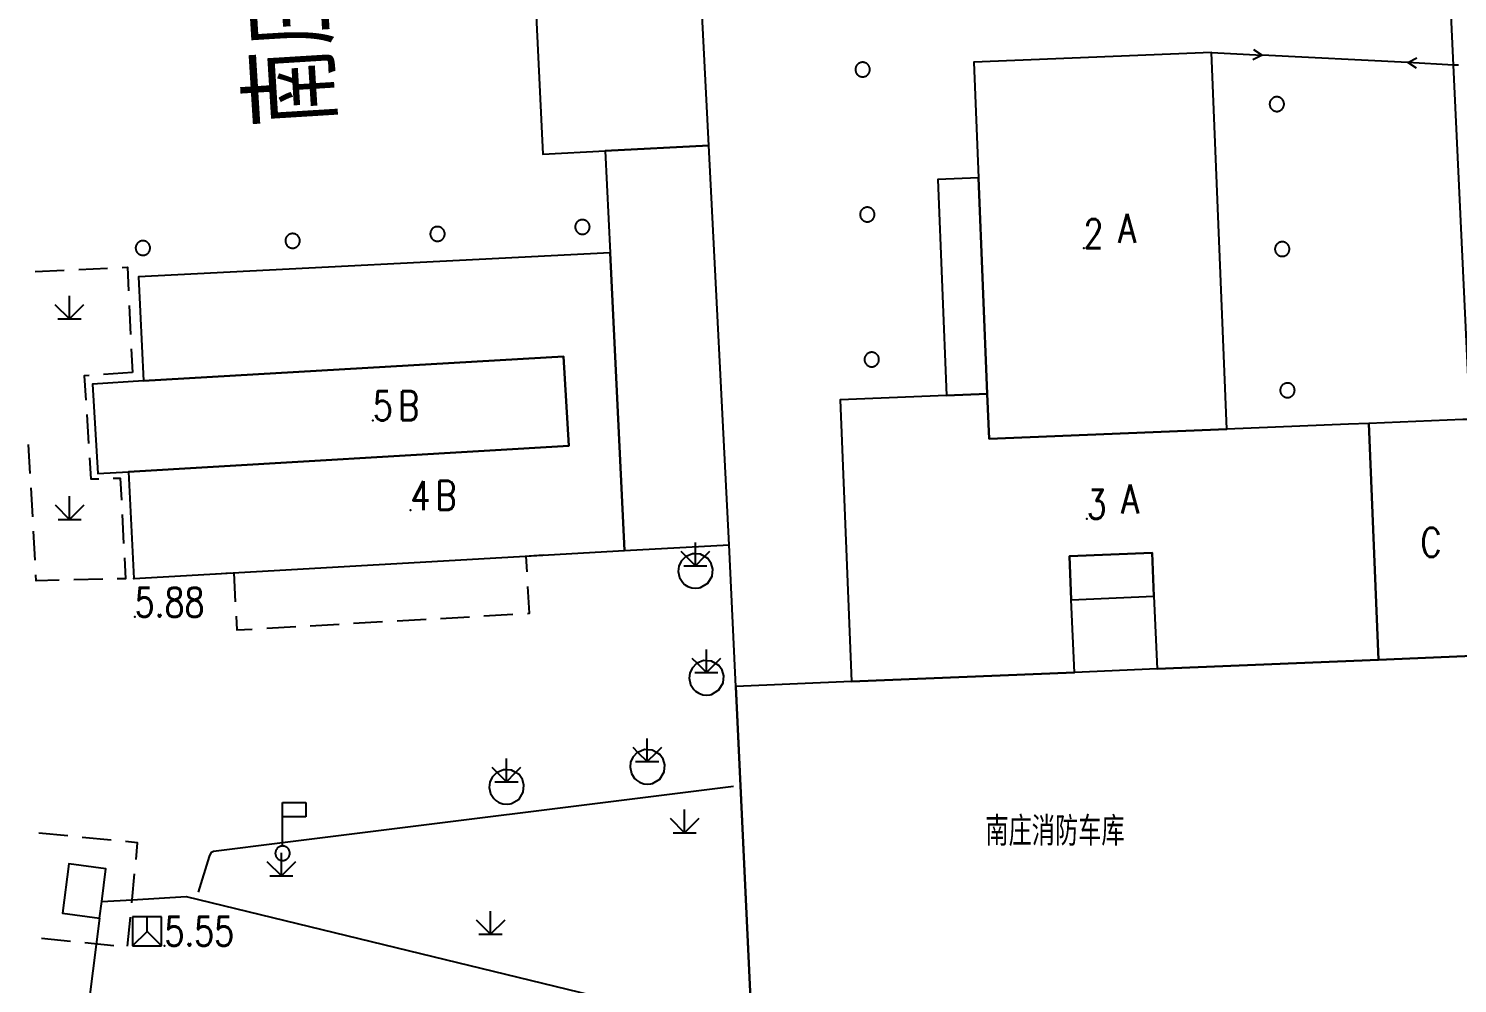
# Model space of a CAD drawing. Extents: x 500064 to 501389, y 2542464 to 2545400.
# Drawn here: x 500992.82 to 501042.07, y 2542684.22 to 2542717.13 of the extents above; entities that cross this region are included whole.
import ezdxf
from ezdxf.enums import TextEntityAlignment as Align

# ---------------------------------------------------------------- set-up
doc = ezdxf.new("R2010")
doc.units = 0
doc.header["$LTSCALE"] = 0.5
doc.linetypes.add('CENTER', pattern=[50.8, 31.75, -6.35, 6.35, -6.35])
doc.layers.add('0-文字', color=7, linetype='CONTINUOUS')
doc.layers.add('地形图', color=8, linetype='CONTINUOUS')
doc.styles.add('HZ', font='romans.shx', dxfattribs={"width": 0.8, "bigfont": 'hztxt.shx'})
doc.styles.get("Standard").update_dxf_attribs({"font": 'simplex1.shx', "width": 0.7, "bigfont": 'hztxt.shx'})

msp = doc.modelspace()

# ---------------------------------------------------------------- linework, layer by layer
at = {"layer": '地形图'}
for points in [[(501042.507, 2542703.663), (501041.938, 2542715.875), (501040.824, 2542739.804), (501040.526, 2542746.195), (501033.826, 2542745.875), (501033.465, 2542745.858), (501033.137, 2542745.842), (501026.673, 2542745.534), (501026.254, 2542745.513), (501025.872, 2542745.495), (501017.81, 2542745.11), (501017.356, 2542745.089), (501016.944, 2542745.069), (501008.862, 2542744.683), (501005.198, 2542744.508), (501004.221, 2542769.489)], [(501033.594, 2542716.312), (501035.342, 2542716.22)], [(501035.045, 2542716.413), (501035.342, 2542716.22)], [(501021.565, 2542715.47), (501021.581, 2542715.47), (501021.596, 2542715.471), (501021.612, 2542715.473), (501021.627, 2542715.476), (501021.643, 2542715.48), (501021.658, 2542715.485), (501021.672, 2542715.49), (501021.686, 2542715.497), (501021.7, 2542715.505), (501021.713, 2542715.513), (501021.726, 2542715.522), (501021.738, 2542715.532), (501021.75, 2542715.543), (501021.76, 2542715.555), (501021.77, 2542715.567), (501021.78, 2542715.58), (501021.788, 2542715.593), (501021.796, 2542715.607), (501021.802, 2542715.621), (501021.808, 2542715.635), (501021.813, 2542715.65), (501021.817, 2542715.666), (501021.82, 2542715.681), (501021.822, 2542715.697), (501021.823, 2542715.712), (501021.823, 2542715.728), (501021.822, 2542715.744), (501021.82, 2542715.759), (501021.817, 2542715.775), (501021.813, 2542715.79), (501021.808, 2542715.805), (501021.802, 2542715.819), (501021.795, 2542715.834), (501021.788, 2542715.847), (501021.779, 2542715.861), (501021.77, 2542715.873), (501021.76, 2542715.885), (501021.749, 2542715.897), (501021.738, 2542715.908), (501021.726, 2542715.918), (501021.713, 2542715.927), (501021.7, 2542715.935), (501021.686, 2542715.943), (501021.672, 2542715.949), (501021.657, 2542715.955), (501021.642, 2542715.96), (501021.627, 2542715.964), (501021.612, 2542715.967), (501021.596, 2542715.969), (501021.58, 2542715.97), (501021.565, 2542715.97), (501021.549, 2542715.969), (501021.533, 2542715.967), (501021.518, 2542715.964), (501021.503, 2542715.96), (501021.488, 2542715.955), (501021.473, 2542715.949), (501021.459, 2542715.942), (501021.445, 2542715.935), (501021.432, 2542715.926), (501021.419, 2542715.917), (501021.407, 2542715.907), (501021.396, 2542715.896), (501021.385, 2542715.885), (501021.375, 2542715.873), (501021.366, 2542715.86), (501021.357, 2542715.847), (501021.35, 2542715.833), (501021.343, 2542715.819), (501021.337, 2542715.804), (501021.333, 2542715.789), (501021.329, 2542715.774), (501021.326, 2542715.759), (501021.324, 2542715.743), (501021.323, 2542715.727), (501021.323, 2542715.712), (501021.324, 2542715.696), (501021.326, 2542715.68), (501021.329, 2542715.665), (501021.333, 2542715.65), (501021.338, 2542715.635), (501021.343, 2542715.62), (501021.35, 2542715.606), (501021.358, 2542715.592), (501021.366, 2542715.579), (501021.375, 2542715.566), (501021.385, 2542715.554), (501021.396, 2542715.543), (501021.407, 2542715.532), (501021.42, 2542715.522), (501021.432, 2542715.513), (501021.446, 2542715.505), (501021.459, 2542715.497), (501021.474, 2542715.49), (501021.488, 2542715.485), (501021.503, 2542715.48), (501021.518, 2542715.476), (501021.534, 2542715.473), (501021.549, 2542715.471), (501021.565, 2542715.47)], [(501035.342, 2542716.22), (501035.027, 2542716.06)], [(501040.363, 2542715.957), (501035.342, 2542716.22)], [(501040.363, 2542715.957), (501040.678, 2542716.118)], [(501040.659, 2542715.765), (501040.363, 2542715.957)], [(501042.111, 2542715.866), (501041.938, 2542715.875), (501040.363, 2542715.957)], [(501035.842, 2542714.278), (501035.858, 2542714.278), (501035.874, 2542714.279), (501035.889, 2542714.281), (501035.905, 2542714.285), (501035.92, 2542714.289), (501035.935, 2542714.293), (501035.949, 2542714.299), (501035.963, 2542714.306), (501035.977, 2542714.314), (501035.99, 2542714.322), (501036.003, 2542714.332), (501036.015, 2542714.342), (501036.027, 2542714.352), (501036.037, 2542714.364), (501036.047, 2542714.376), (501036.056, 2542714.389), (501036.065, 2542714.402), (501036.072, 2542714.416), (501036.079, 2542714.43), (501036.084, 2542714.445), (501036.089, 2542714.46), (501036.093, 2542714.475), (501036.096, 2542714.49), (501036.098, 2542714.506), (501036.099, 2542714.522), (501036.099, 2542714.537), (501036.097, 2542714.553), (501036.095, 2542714.569), (501036.092, 2542714.584), (501036.088, 2542714.599), (501036.083, 2542714.614), (501036.078, 2542714.629), (501036.071, 2542714.643), (501036.063, 2542714.657), (501036.055, 2542714.67), (501036.045, 2542714.683), (501036.035, 2542714.695), (501036.024, 2542714.706), (501036.013, 2542714.717), (501036.001, 2542714.727), (501035.988, 2542714.736), (501035.975, 2542714.744), (501035.961, 2542714.752), (501035.947, 2542714.758), (501035.932, 2542714.764), (501035.917, 2542714.769), (501035.902, 2542714.773), (501035.886, 2542714.775), (501035.871, 2542714.777), (501035.855, 2542714.778), (501035.839, 2542714.778), (501035.824, 2542714.777), (501035.808, 2542714.775), (501035.793, 2542714.772), (501035.778, 2542714.768), (501035.763, 2542714.763), (501035.748, 2542714.757), (501035.734, 2542714.75), (501035.72, 2542714.743), (501035.707, 2542714.734), (501035.694, 2542714.725), (501035.682, 2542714.715), (501035.671, 2542714.704), (501035.66, 2542714.692), (501035.65, 2542714.68), (501035.641, 2542714.668), (501035.633, 2542714.654), (501035.625, 2542714.64), (501035.619, 2542714.626), (501035.613, 2542714.612), (501035.608, 2542714.597), (501035.604, 2542714.581), (501035.602, 2542714.566), (501035.6, 2542714.55), (501035.599, 2542714.535), (501035.599, 2542714.519), (501035.6, 2542714.503), (501035.602, 2542714.488), (501035.605, 2542714.472), (501035.609, 2542714.457), (501035.614, 2542714.442), (501035.62, 2542714.428), (501035.627, 2542714.413), (501035.634, 2542714.4), (501035.643, 2542714.386), (501035.652, 2542714.374), (501035.662, 2542714.362), (501035.673, 2542714.35), (501035.684, 2542714.34), (501035.697, 2542714.33), (501035.709, 2542714.321), (501035.723, 2542714.312), (501035.736, 2542714.305), (501035.751, 2542714.298), (501035.765, 2542714.293), (501035.78, 2542714.288), (501035.796, 2542714.284), (501035.811, 2542714.281), (501035.827, 2542714.279), (501035.842, 2542714.278)], [(501025.563, 2542711.982), (501024.164, 2542711.925), (501024.467, 2542704.481)], [(501021.742, 2542710.473), (501021.757, 2542710.473), (501021.773, 2542710.475), (501021.788, 2542710.478), (501021.803, 2542710.482), (501021.818, 2542710.487), (501021.833, 2542710.493), (501021.847, 2542710.5), (501021.861, 2542710.507), (501021.874, 2542710.516), (501021.887, 2542710.525), (501021.899, 2542710.535), (501021.91, 2542710.545), (501021.921, 2542710.557), (501021.931, 2542710.569), (501021.94, 2542710.582), (501021.949, 2542710.595), (501021.956, 2542710.609), (501021.963, 2542710.623), (501021.969, 2542710.637), (501021.974, 2542710.652), (501021.978, 2542710.668), (501021.981, 2542710.683), (501021.983, 2542710.699), (501021.984, 2542710.714), (501021.984, 2542710.73), (501021.983, 2542710.746), (501021.981, 2542710.761), (501021.978, 2542710.777), (501021.974, 2542710.792), (501021.969, 2542710.807), (501021.963, 2542710.821), (501021.957, 2542710.836), (501021.949, 2542710.849), (501021.941, 2542710.863), (501021.932, 2542710.875), (501021.922, 2542710.888), (501021.911, 2542710.899), (501021.899, 2542710.91), (501021.887, 2542710.92), (501021.875, 2542710.929), (501021.861, 2542710.937), (501021.848, 2542710.945), (501021.833, 2542710.952), (501021.819, 2542710.958), (501021.804, 2542710.962), (501021.789, 2542710.966), (501021.773, 2542710.969), (501021.758, 2542710.971), (501021.742, 2542710.972), (501021.726, 2542710.972), (501021.711, 2542710.971), (501021.695, 2542710.969), (501021.68, 2542710.966), (501021.664, 2542710.963), (501021.649, 2542710.958), (501021.635, 2542710.952), (501021.621, 2542710.945), (501021.607, 2542710.938), (501021.594, 2542710.929), (501021.581, 2542710.92), (501021.569, 2542710.91), (501021.557, 2542710.899), (501021.546, 2542710.888), (501021.536, 2542710.876), (501021.527, 2542710.863), (501021.519, 2542710.85), (501021.511, 2542710.836), (501021.504, 2542710.822), (501021.499, 2542710.807), (501021.494, 2542710.792), (501021.49, 2542710.777), (501021.487, 2542710.762), (501021.485, 2542710.746), (501021.484, 2542710.73), (501021.484, 2542710.715), (501021.485, 2542710.699), (501021.487, 2542710.684), (501021.49, 2542710.668), (501021.494, 2542710.653), (501021.499, 2542710.638), (501021.504, 2542710.623), (501021.511, 2542710.609), (501021.519, 2542710.595), (501021.527, 2542710.582), (501021.536, 2542710.569), (501021.546, 2542710.557), (501021.557, 2542710.546), (501021.568, 2542710.535), (501021.58, 2542710.525), (501021.593, 2542710.516), (501021.606, 2542710.507), (501021.62, 2542710.5), (501021.634, 2542710.493), (501021.649, 2542710.487), (501021.664, 2542710.482), (501021.679, 2542710.478), (501021.695, 2542710.476), (501021.71, 2542710.474), (501021.726, 2542710.473), (501021.742, 2542710.473)], [(501011.664, 2542710.281), (501011.665, 2542710.266), (501011.668, 2542710.25), (501011.671, 2542710.235), (501011.675, 2542710.219), (501011.68, 2542710.205), (501011.686, 2542710.19), (501011.693, 2542710.176), (501011.701, 2542710.162), (501011.71, 2542710.149), (501011.719, 2542710.137), (501011.729, 2542710.125), (501011.74, 2542710.113), (501011.752, 2542710.103), (501011.764, 2542710.093), (501011.777, 2542710.084), (501011.79, 2542710.076), (501011.804, 2542710.069), (501011.818, 2542710.062), (501011.833, 2542710.057), (501011.848, 2542710.052), (501011.863, 2542710.048), (501011.879, 2542710.046), (501011.895, 2542710.044), (501011.91, 2542710.043), (501011.926, 2542710.043), (501011.942, 2542710.045), (501011.957, 2542710.047), (501011.972, 2542710.05), (501011.988, 2542710.054), (501012.003, 2542710.059), (501012.017, 2542710.065), (501012.031, 2542710.072), (501012.045, 2542710.08), (501012.058, 2542710.089), (501012.07, 2542710.098), (501012.082, 2542710.108), (501012.094, 2542710.119), (501012.104, 2542710.131), (501012.114, 2542710.143), (501012.123, 2542710.156), (501012.131, 2542710.169), (501012.139, 2542710.183), (501012.145, 2542710.198), (501012.151, 2542710.212), (501012.155, 2542710.227), (501012.159, 2542710.243), (501012.161, 2542710.258), (501012.163, 2542710.274), (501012.164, 2542710.289), (501012.164, 2542710.305), (501012.162, 2542710.321), (501012.16, 2542710.336), (501012.157, 2542710.352), (501012.153, 2542710.367), (501012.148, 2542710.382), (501012.142, 2542710.396), (501012.135, 2542710.41), (501012.127, 2542710.424), (501012.118, 2542710.437), (501012.109, 2542710.45), (501012.099, 2542710.461), (501012.088, 2542710.473), (501012.076, 2542710.483), (501012.064, 2542710.493), (501012.051, 2542710.502), (501012.038, 2542710.51), (501012.024, 2542710.518), (501012.01, 2542710.524), (501011.995, 2542710.53), (501011.98, 2542710.534), (501011.965, 2542710.538), (501011.949, 2542710.541), (501011.933, 2542710.542), (501011.918, 2542710.543), (501011.902, 2542710.543), (501011.886, 2542710.542), (501011.871, 2542710.539), (501011.855, 2542710.536), (501011.84, 2542710.532), (501011.825, 2542710.527), (501011.811, 2542710.521), (501011.797, 2542710.514), (501011.783, 2542710.506), (501011.77, 2542710.498), (501011.758, 2542710.488), (501011.746, 2542710.478), (501011.734, 2542710.467), (501011.724, 2542710.455), (501011.714, 2542710.443), (501011.705, 2542710.43), (501011.697, 2542710.417), (501011.689, 2542710.403), (501011.683, 2542710.389), (501011.677, 2542710.374), (501011.673, 2542710.359), (501011.669, 2542710.344), (501011.666, 2542710.328), (501011.665, 2542710.313), (501011.664, 2542710.297), (501011.664, 2542710.281)], [(501001.676, 2542709.804), (501001.677, 2542709.788), (501001.679, 2542709.772), (501001.682, 2542709.757), (501001.686, 2542709.742), (501001.692, 2542709.727), (501001.698, 2542709.713), (501001.705, 2542709.698), (501001.712, 2542709.685), (501001.721, 2542709.672), (501001.73, 2542709.659), (501001.741, 2542709.647), (501001.752, 2542709.636), (501001.763, 2542709.625), (501001.775, 2542709.616), (501001.788, 2542709.606), (501001.802, 2542709.598), (501001.816, 2542709.591), (501001.83, 2542709.585), (501001.845, 2542709.579), (501001.86, 2542709.574), (501001.875, 2542709.571), (501001.89, 2542709.568), (501001.906, 2542709.566), (501001.922, 2542709.566), (501001.937, 2542709.566), (501001.953, 2542709.567), (501001.969, 2542709.569), (501001.984, 2542709.573), (501001.999, 2542709.577), (501002.014, 2542709.582), (501002.028, 2542709.588), (501002.043, 2542709.595), (501002.056, 2542709.602), (501002.069, 2542709.611), (501002.082, 2542709.621), (501002.094, 2542709.631), (501002.105, 2542709.642), (501002.116, 2542709.653), (501002.125, 2542709.666), (501002.134, 2542709.678), (501002.143, 2542709.692), (501002.15, 2542709.706), (501002.156, 2542709.72), (501002.162, 2542709.735), (501002.167, 2542709.75), (501002.17, 2542709.765), (501002.173, 2542709.78), (501002.175, 2542709.796), (501002.175, 2542709.812), (501002.175, 2542709.827), (501002.174, 2542709.843), (501002.172, 2542709.859), (501002.168, 2542709.874), (501002.164, 2542709.889), (501002.159, 2542709.904), (501002.153, 2542709.919), (501002.146, 2542709.933), (501002.138, 2542709.946), (501002.13, 2542709.959), (501002.12, 2542709.972), (501002.11, 2542709.984), (501002.099, 2542709.995), (501002.088, 2542710.006), (501002.075, 2542710.016), (501002.062, 2542710.025), (501002.049, 2542710.033), (501002.035, 2542710.04), (501002.021, 2542710.047), (501002.006, 2542710.052), (501001.991, 2542710.057), (501001.976, 2542710.06), (501001.96, 2542710.063), (501001.945, 2542710.065), (501001.929, 2542710.065), (501001.913, 2542710.065), (501001.898, 2542710.064), (501001.882, 2542710.062), (501001.867, 2542710.059), (501001.852, 2542710.054), (501001.837, 2542710.049), (501001.822, 2542710.043), (501001.808, 2542710.036), (501001.795, 2542710.029), (501001.782, 2542710.02), (501001.769, 2542710.011), (501001.757, 2542710), (501001.746, 2542709.989), (501001.735, 2542709.978), (501001.725, 2542709.966), (501001.716, 2542709.953), (501001.708, 2542709.939), (501001.701, 2542709.925), (501001.694, 2542709.911), (501001.689, 2542709.896), (501001.684, 2542709.881), (501001.681, 2542709.866), (501001.678, 2542709.851), (501001.676, 2542709.835), (501001.675, 2542709.819), (501001.676, 2542709.804)], [(501006.67, 2542710.042), (501006.671, 2542710.027), (501006.673, 2542710.011), (501006.677, 2542709.996), (501006.681, 2542709.981), (501006.686, 2542709.966), (501006.692, 2542709.951), (501006.699, 2542709.937), (501006.707, 2542709.924), (501006.715, 2542709.91), (501006.725, 2542709.898), (501006.735, 2542709.886), (501006.746, 2542709.875), (501006.757, 2542709.864), (501006.77, 2542709.854), (501006.783, 2542709.845), (501006.796, 2542709.837), (501006.81, 2542709.83), (501006.824, 2542709.823), (501006.839, 2542709.818), (501006.854, 2542709.813), (501006.869, 2542709.81), (501006.885, 2542709.807), (501006.9, 2542709.805), (501006.916, 2542709.804), (501006.932, 2542709.805), (501006.947, 2542709.806), (501006.963, 2542709.808), (501006.978, 2542709.811), (501006.993, 2542709.815), (501007.008, 2542709.821), (501007.023, 2542709.827), (501007.037, 2542709.833), (501007.05, 2542709.841), (501007.064, 2542709.85), (501007.076, 2542709.859), (501007.088, 2542709.87), (501007.099, 2542709.88), (501007.11, 2542709.892), (501007.12, 2542709.904), (501007.129, 2542709.917), (501007.137, 2542709.931), (501007.144, 2542709.945), (501007.151, 2542709.959), (501007.156, 2542709.973), (501007.161, 2542709.989), (501007.165, 2542710.004), (501007.167, 2542710.019), (501007.169, 2542710.035), (501007.17, 2542710.051), (501007.169, 2542710.066), (501007.168, 2542710.082), (501007.166, 2542710.097), (501007.163, 2542710.113), (501007.159, 2542710.128), (501007.153, 2542710.143), (501007.147, 2542710.157), (501007.141, 2542710.171), (501007.133, 2542710.185), (501007.124, 2542710.198), (501007.115, 2542710.211), (501007.104, 2542710.223), (501007.094, 2542710.234), (501007.082, 2542710.245), (501007.07, 2542710.254), (501007.057, 2542710.263), (501007.043, 2542710.272), (501007.029, 2542710.279), (501007.015, 2542710.285), (501007.001, 2542710.291), (501006.985, 2542710.295), (501006.97, 2542710.299), (501006.955, 2542710.302), (501006.939, 2542710.304), (501006.923, 2542710.304), (501006.908, 2542710.304), (501006.892, 2542710.303), (501006.877, 2542710.301), (501006.861, 2542710.297), (501006.846, 2542710.293), (501006.831, 2542710.288), (501006.817, 2542710.282), (501006.803, 2542710.275), (501006.789, 2542710.267), (501006.776, 2542710.259), (501006.763, 2542710.249), (501006.751, 2542710.239), (501006.74, 2542710.228), (501006.729, 2542710.217), (501006.72, 2542710.204), (501006.711, 2542710.191), (501006.702, 2542710.178), (501006.695, 2542710.164), (501006.689, 2542710.15), (501006.683, 2542710.135), (501006.679, 2542710.12), (501006.675, 2542710.105), (501006.672, 2542710.089), (501006.67, 2542710.074), (501006.67, 2542710.058), (501006.67, 2542710.042)], [(500996.515, 2542709.557), (500996.516, 2542709.541), (500996.518, 2542709.526), (500996.522, 2542709.51), (500996.526, 2542709.495), (500996.531, 2542709.48), (500996.537, 2542709.466), (500996.544, 2542709.452), (500996.551, 2542709.438), (500996.56, 2542709.425), (500996.57, 2542709.412), (500996.58, 2542709.4), (500996.591, 2542709.389), (500996.602, 2542709.379), (500996.615, 2542709.369), (500996.627, 2542709.36), (500996.641, 2542709.352), (500996.655, 2542709.344), (500996.669, 2542709.338), (500996.684, 2542709.332), (500996.699, 2542709.328), (500996.714, 2542709.324), (500996.729, 2542709.321), (500996.745, 2542709.32), (500996.761, 2542709.319), (500996.777, 2542709.319), (500996.792, 2542709.32), (500996.808, 2542709.323), (500996.823, 2542709.326), (500996.838, 2542709.33), (500996.853, 2542709.335), (500996.868, 2542709.341), (500996.882, 2542709.348), (500996.895, 2542709.356), (500996.908, 2542709.364), (500996.921, 2542709.374), (500996.933, 2542709.384), (500996.944, 2542709.395), (500996.955, 2542709.407), (500996.965, 2542709.419), (500996.974, 2542709.432), (500996.982, 2542709.445), (500996.989, 2542709.459), (500996.996, 2542709.473), (500997.001, 2542709.488), (500997.006, 2542709.503), (500997.009, 2542709.518), (500997.012, 2542709.534), (500997.014, 2542709.549), (500997.015, 2542709.565), (500997.014, 2542709.581), (500997.013, 2542709.596), (500997.011, 2542709.612), (500997.008, 2542709.627), (500997.003, 2542709.642), (500996.998, 2542709.657), (500996.992, 2542709.672), (500996.985, 2542709.686), (500996.978, 2542709.7), (500996.969, 2542709.713), (500996.96, 2542709.725), (500996.949, 2542709.737), (500996.938, 2542709.748), (500996.927, 2542709.759), (500996.915, 2542709.769), (500996.902, 2542709.778), (500996.888, 2542709.786), (500996.874, 2542709.793), (500996.86, 2542709.8), (500996.845, 2542709.805), (500996.83, 2542709.81), (500996.815, 2542709.814), (500996.8, 2542709.816), (500996.784, 2542709.818), (500996.768, 2542709.819), (500996.753, 2542709.819), (500996.737, 2542709.817), (500996.721, 2542709.815), (500996.706, 2542709.812), (500996.691, 2542709.808), (500996.676, 2542709.803), (500996.662, 2542709.797), (500996.647, 2542709.79), (500996.634, 2542709.782), (500996.621, 2542709.773), (500996.608, 2542709.764), (500996.596, 2542709.754), (500996.585, 2542709.743), (500996.574, 2542709.731), (500996.565, 2542709.719), (500996.555, 2542709.706), (500996.547, 2542709.693), (500996.54, 2542709.679), (500996.534, 2542709.664), (500996.528, 2542709.65), (500996.523, 2542709.635), (500996.52, 2542709.619), (500996.517, 2542709.604), (500996.515, 2542709.588), (500996.515, 2542709.573), (500996.515, 2542709.557)], [(501036.028, 2542709.282), (501036.043, 2542709.282), (501036.059, 2542709.283), (501036.075, 2542709.285), (501036.09, 2542709.288), (501036.105, 2542709.292), (501036.12, 2542709.297), (501036.135, 2542709.303), (501036.149, 2542709.31), (501036.162, 2542709.317), (501036.176, 2542709.326), (501036.188, 2542709.335), (501036.2, 2542709.345), (501036.212, 2542709.356), (501036.222, 2542709.367), (501036.232, 2542709.38), (501036.242, 2542709.392), (501036.25, 2542709.406), (501036.257, 2542709.419), (501036.264, 2542709.434), (501036.27, 2542709.448), (501036.274, 2542709.463), (501036.278, 2542709.478), (501036.281, 2542709.494), (501036.283, 2542709.509), (501036.284, 2542709.525), (501036.284, 2542709.541), (501036.283, 2542709.557), (501036.281, 2542709.572), (501036.278, 2542709.588), (501036.274, 2542709.603), (501036.269, 2542709.618), (501036.263, 2542709.632), (501036.256, 2542709.646), (501036.248, 2542709.66), (501036.24, 2542709.673), (501036.231, 2542709.686), (501036.221, 2542709.698), (501036.21, 2542709.709), (501036.198, 2542709.72), (501036.186, 2542709.73), (501036.173, 2542709.739), (501036.16, 2542709.747), (501036.146, 2542709.755), (501036.132, 2542709.762), (501036.117, 2542709.767), (501036.102, 2542709.772), (501036.087, 2542709.776), (501036.072, 2542709.779), (501036.056, 2542709.781), (501036.04, 2542709.782), (501036.025, 2542709.781), (501036.009, 2542709.78), (501035.994, 2542709.778), (501035.978, 2542709.775), (501035.963, 2542709.771), (501035.948, 2542709.766), (501035.933, 2542709.76), (501035.919, 2542709.754), (501035.906, 2542709.746), (501035.892, 2542709.738), (501035.88, 2542709.728), (501035.868, 2542709.718), (501035.856, 2542709.707), (501035.846, 2542709.696), (501035.836, 2542709.684), (501035.826, 2542709.671), (501035.818, 2542709.658), (501035.811, 2542709.644), (501035.804, 2542709.63), (501035.798, 2542709.615), (501035.794, 2542709.6), (501035.79, 2542709.585), (501035.787, 2542709.569), (501035.785, 2542709.554), (501035.784, 2542709.538), (501035.784, 2542709.522), (501035.785, 2542709.507), (501035.787, 2542709.491), (501035.79, 2542709.476), (501035.794, 2542709.461), (501035.799, 2542709.446), (501035.805, 2542709.431), (501035.812, 2542709.417), (501035.82, 2542709.403), (501035.828, 2542709.39), (501035.837, 2542709.377), (501035.847, 2542709.365), (501035.858, 2542709.354), (501035.87, 2542709.343), (501035.882, 2542709.333), (501035.895, 2542709.324), (501035.908, 2542709.316), (501035.922, 2542709.308), (501035.936, 2542709.302), (501035.951, 2542709.296), (501035.966, 2542709.291), (501035.981, 2542709.287), (501035.996, 2542709.284), (501036.012, 2542709.283), (501036.028, 2542709.282)], [(500993.052, 2542708.755), (500994.051, 2542708.803)], [(500994.551, 2542708.827), (500995.549, 2542708.875)], [(500996.049, 2542708.899), (500996.228, 2542708.908), (500996.267, 2542708.09)], [(500993.733, 2542707.625), (500994.232, 2542707.125)], [(500994.232, 2542707.125), (500994.232, 2542707.925)], [(500994.232, 2542707.125), (500994.732, 2542707.625)], [(500996.291, 2542707.591), (500996.339, 2542706.592)], [(500993.833, 2542707.125), (500994.232, 2542707.125), (500994.633, 2542707.125)], [(500996.363, 2542706.092), (500996.402, 2542705.283)], [(501021.894, 2542705.475), (501021.91, 2542705.476), (501021.925, 2542705.478), (501021.941, 2542705.481), (501021.956, 2542705.485), (501021.971, 2542705.489), (501021.985, 2542705.495), (501022, 2542705.502), (501022.013, 2542705.509), (501022.027, 2542705.518), (501022.039, 2542705.527), (501022.051, 2542705.537), (501022.063, 2542705.548), (501022.074, 2542705.559), (501022.084, 2542705.571), (501022.093, 2542705.584), (501022.101, 2542705.597), (501022.109, 2542705.611), (501022.116, 2542705.625), (501022.121, 2542705.64), (501022.126, 2542705.655), (501022.13, 2542705.67), (501022.133, 2542705.685), (501022.135, 2542705.701), (501022.136, 2542705.717), (501022.136, 2542705.732), (501022.135, 2542705.748), (501022.133, 2542705.764), (501022.13, 2542705.779), (501022.126, 2542705.794), (501022.122, 2542705.809), (501022.116, 2542705.824), (501022.109, 2542705.838), (501022.102, 2542705.852), (501022.093, 2542705.865), (501022.084, 2542705.878), (501022.074, 2542705.89), (501022.063, 2542705.901), (501022.052, 2542705.912), (501022.04, 2542705.922), (501022.027, 2542705.931), (501022.014, 2542705.94), (501022, 2542705.947), (501021.986, 2542705.954), (501021.971, 2542705.96), (501021.956, 2542705.965), (501021.941, 2542705.969), (501021.926, 2542705.972), (501021.91, 2542705.974), (501021.894, 2542705.975), (501021.879, 2542705.975), (501021.863, 2542705.974), (501021.847, 2542705.972), (501021.832, 2542705.969), (501021.817, 2542705.965), (501021.802, 2542705.96), (501021.787, 2542705.954), (501021.773, 2542705.948), (501021.759, 2542705.94), (501021.746, 2542705.932), (501021.733, 2542705.922), (501021.721, 2542705.912), (501021.71, 2542705.902), (501021.699, 2542705.89), (501021.689, 2542705.878), (501021.68, 2542705.865), (501021.671, 2542705.852), (501021.664, 2542705.838), (501021.657, 2542705.824), (501021.651, 2542705.81), (501021.646, 2542705.795), (501021.642, 2542705.779), (501021.639, 2542705.764), (501021.637, 2542705.748), (501021.636, 2542705.733), (501021.636, 2542705.717), (501021.637, 2542705.701), (501021.639, 2542705.686), (501021.642, 2542705.67), (501021.646, 2542705.655), (501021.651, 2542705.64), (501021.657, 2542705.626), (501021.663, 2542705.611), (501021.671, 2542705.598), (501021.679, 2542705.584), (501021.689, 2542705.572), (501021.699, 2542705.56), (501021.709, 2542705.548), (501021.721, 2542705.537), (501021.733, 2542705.527), (501021.746, 2542705.518), (501021.759, 2542705.51), (501021.773, 2542705.502), (501021.787, 2542705.495), (501021.801, 2542705.49), (501021.816, 2542705.485), (501021.832, 2542705.481), (501021.847, 2542705.478), (501021.863, 2542705.476), (501021.878, 2542705.475), (501021.894, 2542705.475)], [(500996.789, 2542704.988), (501011.264, 2542705.834), (501011.444, 2542702.754), (500996.264, 2542701.851)], [(500994.907, 2542705.177), (500994.745, 2542705.165), (500994.797, 2542704.328)], [(500996.402, 2542705.281), (500995.405, 2542705.212)], [(501034.122, 2542703.322), (501025.929, 2542702.989), (501025.866, 2542704.538)], [(501036.208, 2542704.414), (501036.224, 2542704.415), (501036.239, 2542704.416), (501036.255, 2542704.418), (501036.27, 2542704.421), (501036.286, 2542704.425), (501036.3, 2542704.43), (501036.315, 2542704.435), (501036.329, 2542704.442), (501036.343, 2542704.45), (501036.356, 2542704.458), (501036.369, 2542704.468), (501036.381, 2542704.478), (501036.392, 2542704.489), (501036.403, 2542704.5), (501036.413, 2542704.512), (501036.422, 2542704.525), (501036.43, 2542704.538), (501036.438, 2542704.552), (501036.444, 2542704.566), (501036.45, 2542704.581), (501036.455, 2542704.596), (501036.459, 2542704.611), (501036.462, 2542704.627), (501036.463, 2542704.642), (501036.464, 2542704.658), (501036.464, 2542704.674), (501036.463, 2542704.689), (501036.461, 2542704.705), (501036.458, 2542704.72), (501036.454, 2542704.735), (501036.449, 2542704.75), (501036.443, 2542704.765), (501036.437, 2542704.779), (501036.429, 2542704.793), (501036.42, 2542704.806), (501036.411, 2542704.819), (501036.401, 2542704.831), (501036.39, 2542704.842), (501036.379, 2542704.853), (501036.367, 2542704.863), (501036.354, 2542704.872), (501036.341, 2542704.88), (501036.327, 2542704.888), (501036.312, 2542704.894), (501036.298, 2542704.9), (501036.283, 2542704.905), (501036.268, 2542704.909), (501036.252, 2542704.912), (501036.237, 2542704.913), (501036.221, 2542704.914), (501036.205, 2542704.914), (501036.19, 2542704.913), (501036.174, 2542704.911), (501036.159, 2542704.908), (501036.143, 2542704.904), (501036.128, 2542704.899), (501036.114, 2542704.893), (501036.1, 2542704.886), (501036.086, 2542704.879), (501036.073, 2542704.87), (501036.06, 2542704.861), (501036.048, 2542704.851), (501036.037, 2542704.84), (501036.026, 2542704.829), (501036.016, 2542704.817), (501036.007, 2542704.804), (501035.999, 2542704.79), (501035.991, 2542704.777), (501035.984, 2542704.762), (501035.979, 2542704.748), (501035.974, 2542704.733), (501035.97, 2542704.718), (501035.967, 2542704.702), (501035.965, 2542704.687), (501035.965, 2542704.671), (501035.965, 2542704.655), (501035.966, 2542704.639), (501035.968, 2542704.624), (501035.971, 2542704.609), (501035.975, 2542704.593), (501035.98, 2542704.578), (501035.986, 2542704.564), (501035.992, 2542704.55), (501036, 2542704.536), (501036.009, 2542704.523), (501036.018, 2542704.51), (501036.028, 2542704.498), (501036.039, 2542704.487), (501036.05, 2542704.476), (501036.062, 2542704.466), (501036.075, 2542704.457), (501036.088, 2542704.448), (501036.102, 2542704.441), (501036.116, 2542704.434), (501036.131, 2542704.429), (501036.146, 2542704.424), (501036.161, 2542704.42), (501036.177, 2542704.417), (501036.192, 2542704.415), (501036.208, 2542704.414)], [(500994.828, 2542703.829), (500994.891, 2542702.831)], [(500992.881, 2542701.802), (500992.824, 2542702.8)], [(500994.922, 2542702.332), (500994.967, 2542701.608), (500995.242, 2542701.617)], [(500995.742, 2542701.633), (500995.982, 2542701.641), (500996.022, 2542700.883)], [(500992.965, 2542700.304), (500992.909, 2542701.303)], [(500993.74, 2542700.712), (500994.24, 2542700.212)], [(500994.24, 2542700.212), (500994.24, 2542701.012)], [(500994.24, 2542700.212), (500994.74, 2542700.712)], [(500993.84, 2542700.212), (500994.24, 2542700.212), (500994.64, 2542700.212)], [(500996.048, 2542700.384), (500996.101, 2542699.385)], [(500993.05, 2542698.807), (500992.993, 2542699.805)], [(500995.344, 2542687.045), (500996.391, 2542687.105), (500998.261, 2542687.213), (501017.769, 2542682.468), (501016.977, 2542699.342)], [(501015.306, 2542699.116), (501015.486, 2542698.936), (501015.806, 2542698.616)], [(501015.806, 2542698.616), (501015.806, 2542699.025), (501015.806, 2542699.416)], [(501015.806, 2542698.616), (501016.123, 2542698.932), (501016.306, 2542699.116)], [(500996.127, 2542698.886), (500996.165, 2542698.171), (500995.881, 2542698.165)], [(501010.009, 2542698.406), (501009.978, 2542698.945)], [(501010.576, 2542698.979), (501010.077, 2542698.951)], [(501015.828, 2542697.84), (501015.934, 2542697.852), (501015.984, 2542697.864), (501016.242, 2542698.018), (501016.388, 2542698.262), (501016.411, 2542698.504), (501016.357, 2542698.697), (501016.24, 2542698.863), (501016.123, 2542698.932), (501015.981, 2542699.016), (501015.806, 2542699.025), (501015.71, 2542699.03), (501015.486, 2542698.936), (501015.466, 2542698.928), (501015.314, 2542698.77), (501015.236, 2542698.599), (501015.215, 2542698.422), (501015.262, 2542698.207), (501015.37, 2542698.036), (501015.435, 2542697.975), (501015.544, 2542697.904), (501015.685, 2542697.854), (501015.828, 2542697.84)], [(501015.406, 2542698.616), (501015.806, 2542698.616), (501016.206, 2542698.616)], [(500993.882, 2542698.118), (500993.089, 2542698.098), (500993.078, 2542698.308)], [(500995.381, 2542698.153), (500994.382, 2542698.13)], [(500999.294, 2542698.339), (500999.793, 2542698.368)], [(500999.893, 2542698.373), (500999.95, 2542697.376)], [(501010.019, 2542696.974), (501010.089, 2542696.978), (501010.037, 2542697.906)], [(501028.764, 2542697.446), (501031.614, 2542697.566)], [(500999.978, 2542696.876), (501000.005, 2542696.406), (501000.534, 2542696.436)], [(501004.029, 2542696.634), (501005.027, 2542696.691)], [(501005.526, 2542696.719), (501006.525, 2542696.776)], [(501007.024, 2542696.804), (501008.021, 2542696.861)], [(501008.521, 2542696.889), (501009.52, 2542696.946)], [(501001.033, 2542696.464), (501002.031, 2542696.521)], [(501002.531, 2542696.549), (501003.529, 2542696.606)], [(501016.185, 2542694.934), (501016.185, 2542695.343), (501016.185, 2542695.734)], [(501016.207, 2542694.158), (501016.313, 2542694.169), (501016.363, 2542694.182), (501016.621, 2542694.336), (501016.767, 2542694.58), (501016.79, 2542694.822), (501016.736, 2542695.014), (501016.618, 2542695.181), (501016.501, 2542695.25), (501016.36, 2542695.334), (501016.185, 2542695.343), (501016.089, 2542695.348), (501015.865, 2542695.254), (501015.845, 2542695.246), (501015.693, 2542695.088), (501015.615, 2542694.917), (501015.594, 2542694.74), (501015.64, 2542694.525), (501015.749, 2542694.354), (501015.814, 2542694.293), (501015.923, 2542694.222), (501016.064, 2542694.172), (501016.207, 2542694.158)], [(501015.685, 2542695.434), (501015.865, 2542695.254), (501016.185, 2542694.934)], [(501016.185, 2542694.934), (501016.501, 2542695.25), (501016.685, 2542695.434)], [(501015.785, 2542694.934), (501016.185, 2542694.934), (501016.585, 2542694.934)], [(501014.168, 2542691.089), (501014.274, 2542691.101), (501014.325, 2542691.113), (501014.582, 2542691.267), (501014.728, 2542691.511), (501014.751, 2542691.753), (501014.697, 2542691.946), (501014.58, 2542692.112), (501014.463, 2542692.181), (501014.321, 2542692.265), (501014.147, 2542692.274), (501014.05, 2542692.279), (501013.826, 2542692.185), (501013.806, 2542692.177), (501013.654, 2542692.019), (501013.576, 2542691.848), (501013.555, 2542691.671), (501013.602, 2542691.456), (501013.71, 2542691.285), (501013.775, 2542691.224), (501013.884, 2542691.153), (501014.025, 2542691.103), (501014.168, 2542691.089)], [(501013.647, 2542692.365), (501013.826, 2542692.185), (501014.147, 2542691.865)], [(501014.147, 2542691.865), (501014.147, 2542692.274), (501014.147, 2542692.665)], [(501014.147, 2542691.865), (501014.463, 2542692.181), (501014.647, 2542692.365)], [(501009.296, 2542691.171), (501009.296, 2542691.581), (501009.296, 2542691.971)], [(501013.747, 2542691.865), (501014.147, 2542691.865), (501014.547, 2542691.865)], [(501009.317, 2542690.395), (501009.423, 2542690.407), (501009.474, 2542690.419), (501009.731, 2542690.574), (501009.877, 2542690.817), (501009.9, 2542691.059), (501009.846, 2542691.252), (501009.729, 2542691.418), (501009.612, 2542691.487), (501009.47, 2542691.571), (501009.296, 2542691.581), (501009.199, 2542691.586), (501008.975, 2542691.492), (501008.955, 2542691.483), (501008.803, 2542691.325), (501008.725, 2542691.154), (501008.704, 2542690.977), (501008.751, 2542690.762), (501008.859, 2542690.591), (501008.924, 2542690.53), (501009.033, 2542690.459), (501009.174, 2542690.409), (501009.317, 2542690.395)], [(501008.796, 2542691.671), (501008.975, 2542691.492), (501009.296, 2542691.171)], [(501009.296, 2542691.171), (501009.612, 2542691.487), (501009.796, 2542691.671)], [(500998.681, 2542687.368), (500999.063, 2542688.593), (500999.132, 2542688.744), (500999.196, 2542688.777), (501001.578, 2542689.075), (501017.117, 2542691.022)], [(501008.896, 2542691.171), (501009.296, 2542691.171), (501009.696, 2542691.171)], [(501001.578, 2542688.958), (501001.578, 2542689.075), (501001.578, 2542689.958), (501001.578, 2542690.458)], [(501001.578, 2542690.458), (501002.378, 2542690.458)], [(501002.378, 2542690.458), (501002.378, 2542689.958)], [(501015.436, 2542689.412), (501015.436, 2542690.212)], [(501002.378, 2542689.958), (501001.578, 2542689.958)], [(501014.936, 2542689.912), (501015.436, 2542689.412)], [(501015.436, 2542689.412), (501015.936, 2542689.912)], [(500994.175, 2542689.304), (500993.18, 2542689.401)], [(500995.668, 2542689.159), (500994.673, 2542689.256)], [(501015.036, 2542689.412), (501015.436, 2542689.412), (501015.836, 2542689.412)], [(500996.527, 2542688.493), (500996.583, 2542689.07), (500996.166, 2542689.111)], [(501001.578, 2542688.458), (501001.594, 2542688.458), (501001.61, 2542688.46), (501001.625, 2542688.462), (501001.641, 2542688.466), (501001.656, 2542688.47), (501001.67, 2542688.475), (501001.685, 2542688.482), (501001.699, 2542688.489), (501001.712, 2542688.497), (501001.725, 2542688.506), (501001.738, 2542688.515), (501001.75, 2542688.526), (501001.761, 2542688.537), (501001.771, 2542688.549), (501001.781, 2542688.561), (501001.79, 2542688.574), (501001.798, 2542688.587), (501001.805, 2542688.601), (501001.811, 2542688.616), (501001.816, 2542688.631), (501001.821, 2542688.646), (501001.824, 2542688.661), (501001.827, 2542688.677), (501001.828, 2542688.692), (501001.828, 2542688.708), (501001.828, 2542688.724), (501001.827, 2542688.739), (501001.824, 2542688.755), (501001.821, 2542688.77), (501001.816, 2542688.785), (501001.811, 2542688.8), (501001.805, 2542688.814), (501001.798, 2542688.828), (501001.79, 2542688.842), (501001.781, 2542688.855), (501001.771, 2542688.867), (501001.761, 2542688.879), (501001.75, 2542688.89), (501001.738, 2542688.901), (501001.725, 2542688.91), (501001.712, 2542688.919), (501001.699, 2542688.927), (501001.685, 2542688.934), (501001.67, 2542688.94), (501001.656, 2542688.946), (501001.641, 2542688.95), (501001.625, 2542688.953), (501001.61, 2542688.956), (501001.594, 2542688.957), (501001.578, 2542688.958), (501001.563, 2542688.957), (501001.547, 2542688.956), (501001.532, 2542688.953), (501001.516, 2542688.95), (501001.501, 2542688.946), (501001.486, 2542688.94), (501001.472, 2542688.934), (501001.458, 2542688.927), (501001.445, 2542688.919), (501001.432, 2542688.91), (501001.419, 2542688.901), (501001.407, 2542688.89), (501001.396, 2542688.879), (501001.386, 2542688.867), (501001.376, 2542688.855), (501001.367, 2542688.842), (501001.359, 2542688.828), (501001.352, 2542688.814), (501001.346, 2542688.8), (501001.341, 2542688.785), (501001.336, 2542688.77), (501001.333, 2542688.755), (501001.33, 2542688.739), (501001.329, 2542688.724), (501001.328, 2542688.708), (501001.329, 2542688.692), (501001.33, 2542688.677), (501001.333, 2542688.661), (501001.336, 2542688.646), (501001.341, 2542688.631), (501001.346, 2542688.616), (501001.352, 2542688.601), (501001.359, 2542688.587), (501001.367, 2542688.574), (501001.376, 2542688.561), (501001.386, 2542688.549), (501001.396, 2542688.537), (501001.407, 2542688.526), (501001.419, 2542688.515), (501001.432, 2542688.506), (501001.445, 2542688.497), (501001.458, 2542688.489), (501001.472, 2542688.482), (501001.486, 2542688.475), (501001.501, 2542688.47), (501001.516, 2542688.466), (501001.532, 2542688.462), (501001.536, 2542688.462), (501001.547, 2542688.46), (501001.563, 2542688.458), (501001.578, 2542688.458)], [(500995.27, 2542686.472), (500995.344, 2542687.045), (500995.49, 2542688.172), (500994.209, 2542688.338), (500993.989, 2542686.638), (500995.27, 2542686.472)], [(501001.036, 2542688.424), (501001.536, 2542687.924)], [(501001.536, 2542687.924), (501001.536, 2542688.462), (501001.536, 2542688.724)], [(501001.536, 2542687.924), (501002.036, 2542688.424)], [(500996.381, 2542687), (500996.391, 2542687.105), (500996.478, 2542687.995)], [(501001.136, 2542687.924), (501001.536, 2542687.924), (501001.936, 2542687.924)], [(500995.271, 2542686.472), (500994.804, 2542682.845), (500995.027, 2542682.389), (500995.237, 2542682.081), (500995.408, 2542681.881), (500995.587, 2542681.703), (500995.893, 2542681.458), (500996.198, 2542681.27), (500996.537, 2542681.115), (501015.61, 2542678.218), (501016.07, 2542678.292), (501016.374, 2542678.406), (501016.644, 2542678.56), (501016.904, 2542678.771), (501017.174, 2542679.095), (501017.321, 2542679.355), (501018.141, 2542682.436)], [(500996.236, 2542685.507), (500996.333, 2542686.502)], [(500996.409, 2542686.513), (500996.409, 2542685.513)], [(500997.409, 2542686.513), (500996.909, 2542686.513), (500996.409, 2542686.513)], [(500996.909, 2542686.013), (500996.909, 2542686.513)], [(500997.409, 2542685.513), (500997.409, 2542686.513)], [(501008.246, 2542686.414), (501008.746, 2542685.914)], [(501008.746, 2542685.914), (501008.746, 2542686.714)], [(501008.746, 2542685.914), (501009.246, 2542686.414)], [(500993.27, 2542685.776), (500994.265, 2542685.68)], [(500996.409, 2542685.513), (500996.909, 2542686.013)], [(500996.909, 2542686.013), (500997.409, 2542685.513)], [(501008.346, 2542685.914), (501008.746, 2542685.914), (501009.146, 2542685.914)], [(500994.763, 2542685.631), (500995.758, 2542685.534)], [(500996.409, 2542685.513), (500997.409, 2542685.513)]]:
    msp.add_lwpolyline(points, dxfattribs=at)
for points in [[(501011.964, 2542730.646), (501009.698, 2542730.498), (501010.549, 2542712.808), (501012.698, 2542712.918), (501016.271, 2542713.099), (501015.368, 2542730.868)], [(501025.866, 2542704.538), (501025.929, 2542702.989), (501034.122, 2542703.322), (501033.594, 2542716.312), (501025.401, 2542715.979), (501025.563, 2542711.982)], [(501016.271, 2542713.099), (501012.698, 2542712.918), (501012.869, 2542709.408), (501013.368, 2542699.138), (501016.976, 2542699.342)], [(501025.866, 2542704.538), (501025.563, 2542711.982), (501024.164, 2542711.925), (501024.467, 2542704.481)], [(501012.869, 2542709.408), (500996.608, 2542708.578), (500996.789, 2542704.988), (501011.264, 2542705.834), (501011.444, 2542702.754), (500996.264, 2542701.851), (500996.449, 2542698.178), (501013.368, 2542699.138)], [(500996.789, 2542704.988), (500995.028, 2542704.878), (500995.209, 2542701.798), (500996.264, 2542701.851), (501011.444, 2542702.754), (501011.264, 2542705.834)], [(501024.467, 2542704.481), (501020.795, 2542704.332), (501021.189, 2542694.623), (501028.869, 2542694.943), (501028.764, 2542697.446), (501028.7, 2542698.944), (501031.55, 2542699.064), (501031.614, 2542697.566), (501031.719, 2542695.061), (501039.349, 2542695.379), (501039.018, 2542703.521), (501038.321, 2542703.493), (501034.122, 2542703.322), (501025.929, 2542702.989), (501025.866, 2542704.538)], [(501039.018, 2542703.521), (501039.349, 2542695.379), (501042.864, 2542695.525), (501042.507, 2542703.663), (501042.257, 2542703.653)], [(501028.764, 2542697.446), (501031.614, 2542697.566), (501031.55, 2542699.064), (501028.7, 2542698.944)], [(501042.864, 2542695.525), (501039.349, 2542695.379), (501031.719, 2542695.061), (501028.869, 2542694.943), (501021.189, 2542694.623), (501017.206, 2542694.457), (501017.769, 2542682.468), (501043.653, 2542680.249), (501043.33, 2542685.482), (501042.905, 2542694.649)]]:
    msp.add_lwpolyline(points, close=True, dxfattribs=at)
at = {"layer": '地形图', "linetype": 'CENTER'}
for p in [(501029.191, 2542709.565, 2), (501004.695, 2542703.629, 5), (501005.986, 2542700.533, 4), (501029.295, 2542700.234, 3), (500996.483, 2542696.857, 5.88), (500997.509, 2542685.518, 5.55)]:
    msp.add_point(p, dxfattribs=at)
at = {"layer": '地形图', "ltscale": 10}
for p in [(500996.449, 2542698.178), (500996.909, 2542686.014)]:
    msp.add_point(p, dxfattribs=at)

# ---------------------------------------------------------------- texts
at = {"layer": '0-文字', "ltscale": 1000, "width": 0.9}
msp.add_text('南庄派出所', height=3, rotation=93.5337, dxfattribs=at).set_placement((501001.182, 2542727.242), align=Align.MIDDLE_RIGHT)
at = {"layer": '地形图', "ltscale": 10, "style": 'HZ', "width": 0.8}
for s, p in [('2', (501029.191, 2542709.565)), ('A', (501030.378, 2542709.749)), ('5', (501004.695, 2542703.629)), ('B', (501005.563, 2542703.634)), ('B', (501006.854, 2542700.539)), ('4', (501005.986, 2542700.533)), ('3', (501029.295, 2542700.234)), ('A', (501030.482, 2542700.419)), ('C', (501040.798, 2542698.924)), ('5.88', (500996.483, 2542696.857)), ('南庄消防车库', (501025.801, 2542688.968)), ('5.55', (500997.509, 2542685.518))]:
    msp.add_text(s, height=1, dxfattribs=at).set_placement(p)

doc.saveas('drawing.dxf')
